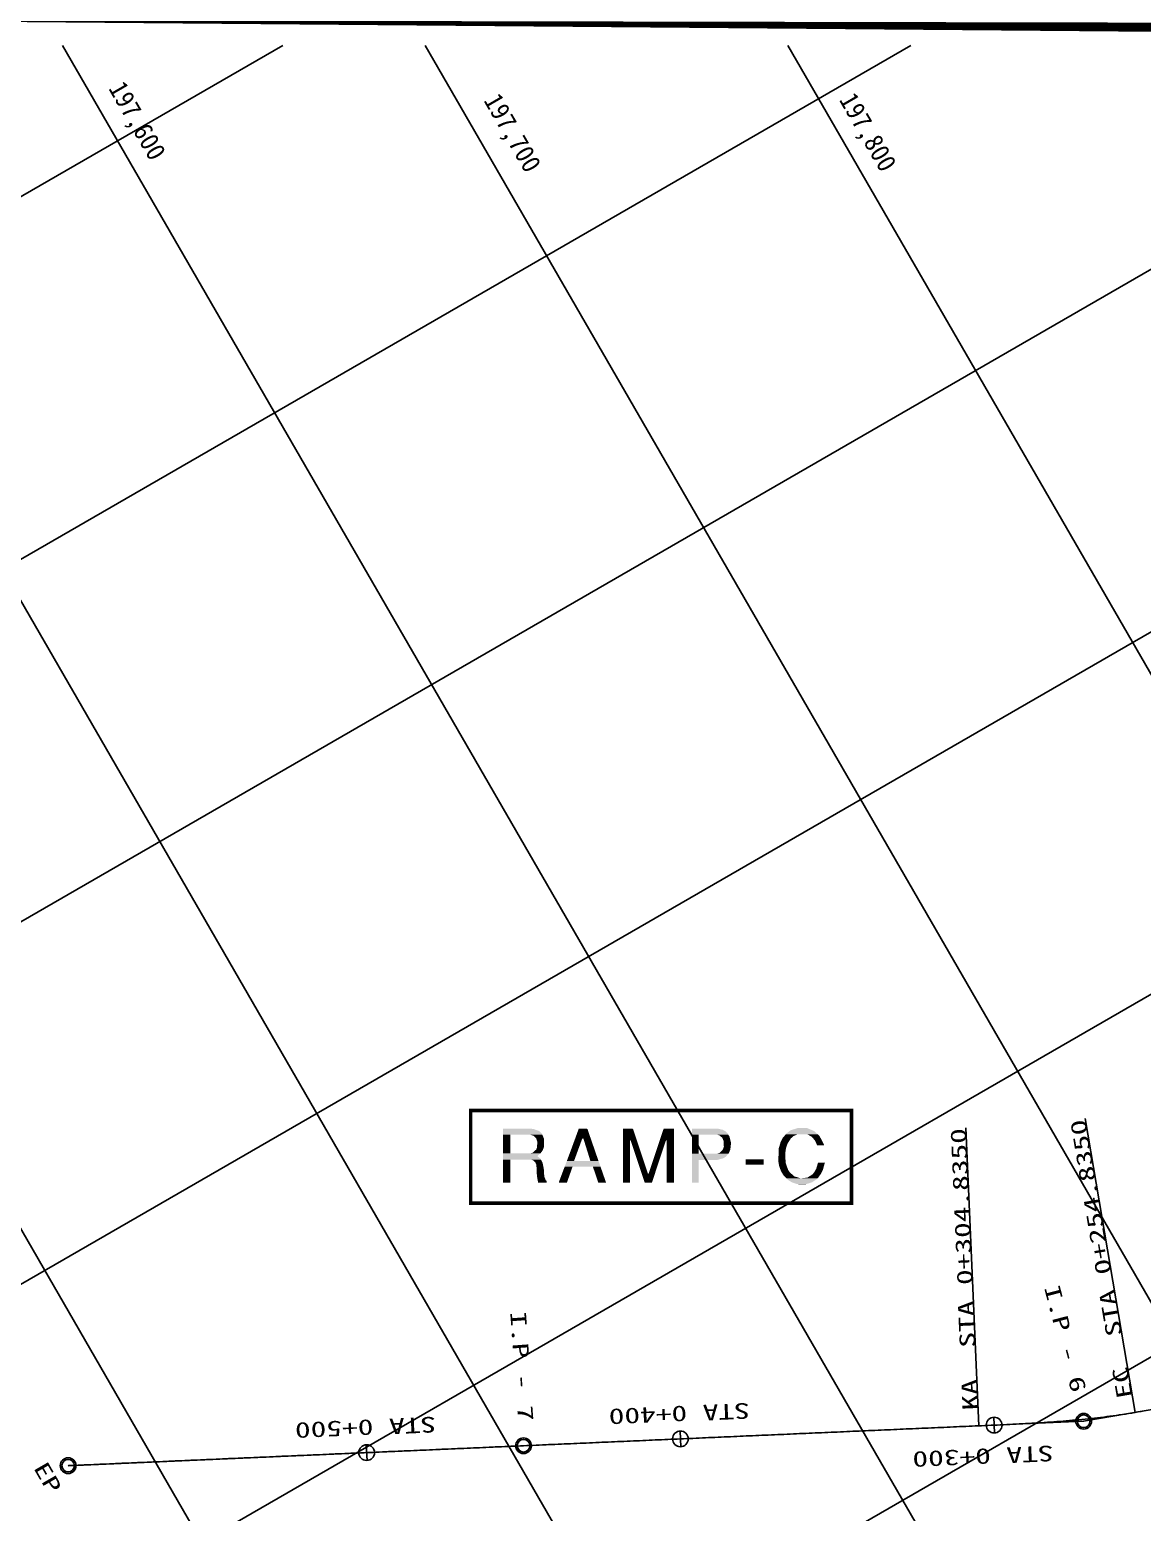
# Model space of a CAD drawing. Header units: feet. Extents: x 229381 to 233586, y 197484 to 200454.
# Drawn here: x 230783.4 to 231137.7, y 199012.5 to 199484.8 of the extents above; entities that cross this region are included whole.
import ezdxf
from ezdxf.enums import TextEntityAlignment as Align

# ---------------------------------------------------------------- set-up
doc = ezdxf.new("R2010")
doc.units = ezdxf.units.FT
doc.header["$LTSCALE"] = 10
doc.header["$MEASUREMENT"] = 0
for name, color, linetype in [('CA-ALGN-CNTL', 2, 'CONTINUOUS'), ('CA-ALGN-STSM', 2, 'CONTINUOUS'), ('CA-ALGN-SUBL', 1, 'CONTINUOUS'), ('CA-ALGN-SUBT', 2, 'CONTINUOUS'), ('CA-ALGN-TEXT', 3, 'CONTINUOUS'), ('CV-GRID-LINE', 1, 'CONTINUOUS'), ('CV-GRID-TEXT', 4, 'CONTINUOUS'), ('CZ-LIN1', 7, 'CONTINUOUS'), ('CZ-TEX1', 6, 'CONTINUOUS')]:
    doc.layers.add(name, color=color, linetype=linetype)
doc.styles.add('HS', font='DotumChe.ttf')
doc.styles.add('RP2', font='DotumChe.ttf')

msp = doc.modelspace()

# ---------------------------------------------------------------- linework, layer by layer
at = {"layer": 'CA-ALGN-CNTL'}
msp.add_lwpolyline([(231138.241272293, 199044.832998244), (231137.2575011702, 199044.6535398116), (231136.2728472907, 199044.4790103589), (231135.4499674637, 199044.3370400276), (231135.2873429748, 199044.309393905), (231134.3010018829, 199044.1446867898), (231133.3138603547, 199043.984806071), (231132.3259833902, 199043.8296391651), (231131.3373713483, 199043.6791054506), (231130.3480928894, 199043.5331060043), (231129.3581633724, 199043.3915342236), (231128.3676277973, 199043.2543121663), (231127.3765065231, 199043.1213245696), (231126.3848445499, 199042.9924934913), (231125.3926572365, 199042.8677123287), (231124.3999859227, 199042.7468894794), (231123.4068509676, 199042.6299096805), (231122.4132750505, 199042.51669365), (231121.4193045113, 199042.4071411251), (231120.4249323884, 199042.3011441636), (231119.4302036818, 199042.1986248231), (231118.4351300903, 199042.0994628408), (231117.4397392934, 199042.0035702744), (231116.44404665, 199041.9108405216), (231115.4480798396, 199041.8211856398), (231114.4518405611, 199041.7345026869), (231113.4553614937, 199041.6506950603), (231112.4586529965, 199041.5696648176), (231111.4617217684, 199041.4913003565), (231110.4646041489, 199041.4155187345), (231109.4672931766, 199041.3422120095), (231108.4698078707, 199041.2712872391), (231107.4721685902, 199041.2026291605), (231106.4743843544, 199041.1361621519), (231105.4764582017, 199041.0717609507), (231104.4784128116, 199041.0093462746), (231103.4802412226, 199040.9488101815), (231102.4819711141, 199040.8900647289), (231101.4835968644, 199040.8329796543), (231100.4851448134, 199040.7774893357), (231099.486599339, 199040.7234808309), (231098.4879844607, 199040.6708525374), (231097.4893018771, 199040.6195015128), (231096.4905619473, 199040.5693298149), (231095.49177003, 199040.5202481617), (231094.4929278243, 199040.4721536107), (231093.4940420287, 199040.4249345596), (231092.4951230023, 199040.378493066), (231091.4961674438, 199040.332734848), (231090.4971943723, 199040.2875669631), (231089.4981881662, 199040.2428764692), (231088.4991678446, 199040.1985704239), (231087.5001437667, 199040.1545508849), (231086.5011039707, 199040.1107185703), (231085.6668693132, 199040.0741753827), (231085.5020551555, 199040.0669618775), (231084.5030150005, 199040.0232101846), (231083.5039698457, 199039.979467152), (231082.504933351, 199039.9357291194), (231081.505893196, 199039.8919774265), (231080.5068480411, 199039.848234394), (231079.5078028861, 199039.8044913614), (231078.5087627313, 199039.7607396685), (231077.5097175763, 199039.7169966359), (231076.5106724214, 199039.6732536033), (231075.5116272665, 199039.6295105707), (231074.5125871114, 199039.5857588779), (231073.5135419566, 199039.5420158452), (231072.5145054619, 199039.4982778126), (231071.515465307, 199039.4545261198), (231070.516420152, 199039.4107830872), (231069.517374997, 199039.3670400546), (231068.5183348421, 199039.3232883618), (231067.5192896872, 199039.2795453292), (231066.5202445323, 199039.2358022966), (231065.5212043773, 199039.1920506037), (231064.5221592223, 199039.1483075711), (231063.5231140674, 199039.1045645385), (231062.5240775727, 199039.0608265059), (231061.5250374178, 199039.017074813), (231060.5259922629, 199038.9733317805), (231059.5269471079, 199038.9295887479), (231058.5279069531, 199038.885837055), (231057.5288617981, 199038.8420940224), (231056.5298166431, 199038.7983509898), (231055.5307764882, 199038.754599297), (231054.5317313333, 199038.7108562643), (231053.5326948387, 199038.6671182318), (231052.5336546837, 199038.6233665389), (231051.5346095287, 199038.5796235063), (231050.5355643739, 199038.5358804737), (231049.5365192189, 199038.4921374411), (231048.5374790639, 199038.4483857483), (231047.538433909, 199038.4046427157), (231046.5393887541, 199038.3608996831), (231045.5403485991, 199038.3171479902), (231044.5413034441, 199038.2734049577), (231043.5422669495, 199038.2296669251), (231042.5432267946, 199038.1859152322), (231041.5441816396, 199038.1421721996), (231040.5451364847, 199038.098429167), (231039.5460963298, 199038.0546774741), (231038.5470511749, 199038.0109344415), (231037.54800602, 199037.9671914089), (231036.548960865, 199037.9234483763), (231035.5499207101, 199037.8796966835), (231034.5508755551, 199037.8359536509), (231033.5518390604, 199037.7922156183), (231032.5527989055, 199037.7484639254), (231031.5537537505, 199037.7047208928), (231030.5547085957, 199037.6609778602), (231029.5556684407, 199037.6172261674), (231028.5566232858, 199037.5734831348), (231027.5575781308, 199037.5297401022), (231026.5585379758, 199037.4859884093), (231025.5594928209, 199037.4422453768), (231024.5604563262, 199037.3985073441), (231023.5614111713, 199037.3547643115), (231022.5623710164, 199037.3110126187), (231021.5633258614, 199037.2672695861), (231020.5642807065, 199037.2235265535), (231019.5652405515, 199037.1797748606), (231018.5661953966, 199037.1360318281), (231017.5671502418, 199037.0922887955), (231016.5681100868, 199037.0485371026), (231015.5690649319, 199037.00479407), (231014.5700284371, 199036.9610560374), (231013.5709882823, 199036.9173043446), (231012.5719431273, 199036.8735613119), (231011.5728979724, 199036.8298182793), (231010.5738528174, 199036.7860752467), (231009.5748126625, 199036.7423235539), (231008.5757675076, 199036.6985805213), (231007.5767223526, 199036.6548374887), (231006.5776821977, 199036.6110857959), (231005.5786370427, 199036.5673427633), (231004.5796005481, 199036.5236047306), (231003.5805603931, 199036.4798530378), (231002.5815152382, 199036.4361100052), (231001.5824700833, 199036.3923669726), (231000.5834299283, 199036.3486152798), (230999.5843847735, 199036.3048722472), (230998.5853396184, 199036.2611292146), (230997.5862944635, 199036.2173861819), (230996.5872543086, 199036.1736344891), (230995.5882178139, 199036.1298964565), (230994.5891726589, 199036.0861534239), (230993.5901325041, 199036.042401731), (230992.5910873491, 199035.9986586985), (230991.5920421942, 199035.9549156658), (230990.5930020392, 199035.911163973), (230989.5939568842, 199035.8674209404), (230988.5949117294, 199035.8236779078), (230987.5958715744, 199035.779926215), (230986.5968264195, 199035.7361831824), (230985.5977899248, 199035.6924451498), (230984.5987447699, 199035.6487021171), (230983.5997046149, 199035.6049504243), (230982.60065946, 199035.5612073917), (230981.6016143051, 199035.5174643591), (230980.6025741501, 199035.4737126663), (230979.6035289952, 199035.4299696337), (230978.6044838402, 199035.3862266011), (230977.6054436854, 199035.3424749082), (230976.6063985304, 199035.2987318757), (230975.6073620357, 199035.254993843), (230974.6083218807, 199035.2112421502), (230973.6092767259, 199035.1674991176), (230972.610231571, 199035.123756085), (230971.611191416, 199035.0800043921), (230970.6121462611, 199035.0362613595), (230969.6131011061, 199034.9925183269), (230968.6140559512, 199034.9487752944), (230967.6150157963, 199034.9050236015), (230966.6159706413, 199034.8612805689), (230965.6169341466, 199034.8175425363), (230964.6178939917, 199034.7737908434), (230963.6188488368, 199034.7300478109), (230962.6198036819, 199034.6863047782), (230961.6207635269, 199034.6425530853), (230960.6217183719, 199034.5988100528), (230959.622673217, 199034.5550670202), (230958.6236330621, 199034.5113153273), (230957.6245879072, 199034.4675722948), (230956.6255514125, 199034.4238342621), (230955.6265062575, 199034.3800912296), (230954.6274661025, 199034.3363395367), (230953.6284209476, 199034.2925965041), (230952.6293757927, 199034.2488534715), (230951.6303356378, 199034.2051017786), (230950.6312904828, 199034.161358746), (230949.6322453279, 199034.1176157135), (230948.633205173, 199034.0738640206), (230947.634160018, 199034.030120988), (230946.6351235234, 199033.9863829554), (230945.6360833684, 199033.9426312625), (230944.6370382135, 199033.8988882299), (230943.6379930586, 199033.8551451974), (230942.6389479036, 199033.8114021647), (230941.6399077487, 199033.7676504719), (230940.6408625937, 199033.7239074393), (230939.6418174388, 199033.6801644067), (230938.6427772839, 199033.6364127138), (230937.643732129, 199033.5926696813), (230936.6446956343, 199033.5489316487), (230935.6456554793, 199033.5051799558), (230934.6466103243, 199033.4614369232), (230933.6475651695, 199033.4176938906), (230932.6485250145, 199033.3739421977), (230931.6494798596, 199033.3301991652), (230930.6504347047, 199033.2864561326), (230929.6513895497, 199033.2427131), (230928.6523493948, 199033.1989614071), (230927.6533129002, 199033.1552233745), (230926.6542677452, 199033.1114803419), (230925.6552275902, 199033.0677286491), (230924.6561824352, 199033.0239856165), (230923.6571372803, 199032.9802425838), (230922.6580971254, 199032.936490891), (230921.6590519705, 199032.8927478584), (230920.6600068155, 199032.8490048258), (230919.6609666605, 199032.8052531329), (230918.6619215057, 199032.7615101004), (230917.662885011, 199032.7177720678), (230916.663839856, 199032.6740290351), (230915.6647997011, 199032.6302773423), (230914.6657545462, 199032.5865343098), (230913.6667093913, 199032.5427912771), (230912.6676692364, 199032.4990395842), (230911.6686240814, 199032.4552965517), (230910.6695789264, 199032.4115535191), (230909.6705387715, 199032.3678018262), (230908.6714936166, 199032.3240587937), (230907.672457122, 199032.280320761), (230906.6734169669, 199032.2365690682), (230905.6743718121, 199032.1928260355), (230904.6753266571, 199032.149083003), (230903.6762815022, 199032.1053399703), (230902.6772413472, 199032.0615882776), (230901.6781961923, 199032.0178452449), (230900.6791510374, 199031.9741022123), (230899.6801108824, 199031.9303505195), (230898.6810657274, 199031.8866074869), (230897.6820292328, 199031.8428694543), (230896.6829890779, 199031.7991177614), (230895.6839439229, 199031.7553747288), (230894.684898768, 199031.7116316962), (230893.6858586131, 199031.6678800034), (230892.6868134582, 199031.6241369708), (230891.6877683032, 199031.5803939382), (230890.6887231483, 199031.5366509056), (230889.6896829933, 199031.4928992128), (230888.6906464986, 199031.4491611801), (230887.6916013437, 199031.4054181476), (230886.6925611888, 199031.3616664546), (230885.6935160338, 199031.3179234221), (230884.694470879, 199031.2741803895), (230883.695430724, 199031.2304286967), (230882.696385569, 199031.186685664), (230881.6973404141, 199031.1429426314), (230880.6983002592, 199031.0991909386), (230879.6992551042, 199031.055447906), (230878.7002186096, 199031.0117098734), (230877.7011734546, 199030.9679668408), (230876.7021332997, 199030.9242151479), (230875.7030881448, 199030.8804721154), (230874.7040429898, 199030.8367290827), (230873.7050028348, 199030.7929773899), (230872.70595768, 199030.7492343573), (230871.706912525, 199030.7054913247), (230870.7078723701, 199030.6617396318), (230869.7088272152, 199030.6179965992), (230868.7097907205, 199030.5742585667), (230867.7107505656, 199030.5305068738), (230866.7117054106, 199030.4867638412), (230865.7126602557, 199030.4430208086), (230864.7136151008, 199030.399277776), (230863.7145749458, 199030.3555260831), (230862.7155297908, 199030.3117830506), (230861.716484636, 199030.268040018), (230860.7174444809, 199030.2242883252), (230859.7184079863, 199030.1805502925), (230858.7193628314, 199030.1368072599), (230857.7203226765, 199030.0930555671), (230856.7212775215, 199030.0493125345), (230855.7222323665, 199030.0055695018), (230854.7231922116, 199029.961817809), (230853.7241470567, 199029.9180747764), (230852.7251019017, 199029.8743317438), (230851.7260617468, 199029.830580051), (230850.7270165919, 199029.7868370184), (230849.7279800972, 199029.7430989858), (230848.7289349423, 199029.6993559532), (230847.7298947874, 199029.6556042603), (230846.7308496324, 199029.6118612277), (230845.7318044774, 199029.5681181952), (230844.7327643225, 199029.5243665023), (230843.7337191676, 199029.4806234697), (230842.7346740127, 199029.4368804371), (230841.7356338577, 199029.3931287442), (230840.7365887028, 199029.3493857116), (230839.7375522081, 199029.305647679), (230838.7385120532, 199029.2618959862), (230837.7394668982, 199029.2181529536), (230836.7404217433, 199029.174409921), (230835.7413765884, 199029.1306668884), (230834.7423364334, 199029.0869151956), (230833.7432912784, 199029.043172163), (230832.7442461236, 199028.9994291303), (230831.7452059686, 199028.9556774375), (230830.7461694739, 199028.9119394049), (230829.747124319, 199028.8681963723), (230828.748084164, 199028.8244446794), (230827.7490390092, 199028.7807016468), (230826.7499938542, 199028.7369586142), (230825.7509536993, 199028.6932069213), (230824.7519085444, 199028.6494638888), (230823.7528633894, 199028.6057208562), (230822.7538182345, 199028.5619778236), (230821.7547780795, 199028.5182261307), (230820.7557415849, 199028.4744880981), (230819.7566964299, 199028.4307450656), (230818.757656275, 199028.3869933727), (230817.75861112, 199028.3432503401), (230816.7595659651, 199028.2995073075), (230815.7605258102, 199028.2557556147), (230814.7614806552, 199028.2120125821), (230813.7624355003, 199028.1682695494), (230812.7633953454, 199028.1245178566), (230811.7643501905, 199028.080774824), (230810.7653136958, 199028.0370367914), (230809.7662685408, 199027.9932937588), (230808.7672283859, 199027.9495420659), (230807.7681832309, 199027.9057990334), (230806.7691380761, 199027.8620560007), (230805.7700979211, 199027.8183043079), (230804.7710527662, 199027.7745612753), (230803.7720076112, 199027.7308182427), (230802.7729674563, 199027.6870665498), (230801.7739223014, 199027.6433235173), (230800.7748858067, 199027.5995854846), (230799.7758456517, 199027.5558337918), (230798.7768004968, 199027.5120907592), (230797.7777553419, 199027.4683477266), (230796.7787101869, 199027.424604694), (230795.7796700319, 199027.3808530012), (230795.6298116918, 199027.3742952604)], dxfattribs=at)
at = {"layer": 'CA-ALGN-STSM', "linetype": 'Continuous'}
for p, q in [((231090.3849126247, 199042.7850446546), (231090.6094761198, 199037.7900892716)), ((231090.3849126247, 199042.7850446546), (231090.6094761198, 199037.7900892716)), ((230990.4836332974, 199038.4087761905), (230990.702365781, 199033.4135604158)), ((230990.4836332974, 199038.4087761905), (230990.702365781, 199033.4135604158)), ((230890.5793680668, 199034.0342594628), (230890.79809189, 199029.0390386881)), ((230890.5793680668, 199034.0342594628), (230890.79809189, 199029.0390386881))]:
    msp.add_line(p, q, dxfattribs=at)
for centre, radius in [((231090.4971943723, 199040.2875669631), 2.5), ((231118.9955872924, 199041.5335424915), 2.5), ((231118.9955872924, 199041.5335424915), 2), ((230990.5930020392, 199035.911163973), 2.5), ((230890.6887231483, 199031.5366509056), 2.5), ((230940.6458181055, 199033.7241242412), 2.5), ((230940.6458181055, 199033.7241242412), 2), ((230795.6298116918, 199027.3742952604), 2.5), ((230795.6298116918, 199027.3742952604), 2)]:
    msp.add_circle(centre, radius, dxfattribs=at)
at = {"layer": 'CA-ALGN-SUBL', "linetype": 'Continuous'}
for p, q in [((231135.4499689219, 199044.3370314695), (231119.4938362195, 199137.9874640023)), ((231085.666869313, 199040.0741753827), (231081.5110800689, 199134.983233499))]:
    msp.add_line(p, q, dxfattribs=at)
at = {"layer": 'CA-ALGN-SUBL'}
for points in [[(231319.402142582, 199182.5519665601), (231293.3328040608, 199161.9544653983), (231276.6542703866, 199140.0552731179), (231256.3080030115, 199113.3403019561), (231199.2744808491, 199055.2114400759), (231118.9955872924, 199041.5335424915), (230940.6458181055, 199033.7241242412)], [(230940.6458181055, 199033.7241242412), (230795.6298116918, 199027.3742952604)]]:
    msp.add_lwpolyline(points, dxfattribs=at)
at = {"layer": 'CV-GRID-LINE'}
for p, q in [((230681.1651818354, 198912.3542918137), (231663.9946339567, 199479.791140565)), ((230681.1651818355, 198796.8842379758), (231863.9946339568, 199479.7911405652)), ((230681.1651818348, 199374.2345071656), (230863.9946339565, 199479.7911405641)), ((230681.1651818349, 199258.7644533276), (231063.9946339565, 199479.7911405643)), ((230681.1651818352, 199027.8243456516), (231463.9946339569, 199479.7911405647)), ((230681.1651818351, 199143.2943994897), (231263.9946339566, 199479.7911405645)), ((230793.8240417393, 199479.791140564), (231439.3480239276, 198361.7108059126)), ((230909.2940955774, 199479.7911405641), (231439.3480239274, 198561.7108059127)), ((231024.7641494152, 199479.7911405643), (231484.5717705514, 198683.3809790509)), ((230681.1651818348, 199474.9220098415), (231424.7641494169, 198186.9708175371)), ((230681.165181835, 199274.9220098415), (231338.1616090383, 198136.9708175369))]:
    msp.add_line(p, q, dxfattribs=at)
at = {"layer": 'CZ-LIN1'}
msp.add_lwpolyline([(232230.1878091142, 199479.7911405656, 10, 10, 0), (230681.1651818347, 199479.7911405639, 10, 10, 0), (230681.1651818362, 198136.9708175362, 10, 10, 0), (231439.3480239278, 198136.970817537, 10, 10, 0), (231439.3480239274, 198493.010723144, 10, 10, 0), (231439.3480239272, 198683.3809790509, 10, 10, 0), (232230.187809115, 198683.3809790517, 0, 0, 0)], format="xyseb", dxfattribs=at)
at = {"layer": 'CZ-LIN1', "const_width": 1.1}
msp.add_lwpolyline([(230923.7851477992, 199140.5011599641), (231045.0647350895, 199140.5011599643), (231045.0647350895, 199110.9839986733), (230923.7851477992, 199110.9839986731)], close=True, dxfattribs=at)
at = {"layer": 'CZ-TEX1'}
for points in [[(230934.1547836102, 199134.7463482132), (230934.1547836103, 199134.6679168406), (230934.1547836102, 199134.7463482132), (230943.6449796887, 199134.6679168407)], [(230934.1547836103, 199134.6679168406), (230934.1547836102, 199133.9620344877), (230943.6449796887, 199134.6679168407), (230945.684195375, 199133.9620344877)], [(230934.1547836102, 199133.9620344877), (230934.1547836103, 199133.1777207622), (230945.684195375, 199133.9620344877), (230946.4685091005, 199133.1777207622)], [(230934.1547836103, 199133.1777207622), (230934.1547836103, 199132.7855638995), (230946.4685091005, 199133.1777207622), (230946.6289369079, 199132.7855638995)], [(230934.1547836103, 199132.7855638995), (230934.1547836102, 199132.3934070367), (230936.4292934142, 199132.7855638995), (230936.4292934142, 199132.3934070368)], [(230934.1547836102, 199132.3934070367), (230934.1547836103, 199131.6875246838), (230936.4292934142, 199132.3934070368), (230936.4292934142, 199131.6875246838)], [(230942.8606659632, 199132.7855638995), (230943.9587051789, 199132.3934070367), (230946.6289369079, 199132.7855638995), (230946.7893647154, 199132.3934070367)], [(230943.9587051789, 199132.3934070367), (230944.6645875319, 199131.6875246838), (230946.7893647154, 199132.3934070367), (230947.0781347689, 199131.6875246838)], [(230958.2046105998, 199134.6679168406), (230957.1462484315, 199131.7659560564), (230960.978313022, 199134.6679168407), (230961.9808085657, 199131.7659560564)], [(230958.2332149828, 199134.7463482132), (230960.978313022, 199134.6679168407), (230958.2332149828, 199134.7463482132), (230958.2046105998, 199134.6679168406)], [(230972.2724306691, 199134.7463482133), (230972.2724306691, 199134.6679168407), (230972.2724306691, 199134.7463482133), (230975.4881169436, 199134.6679168407)], [(230972.2724306691, 199134.6679168407), (230972.2724306691, 199133.7267403701), (230975.4881169436, 199134.6679168407), (230975.8052524935, 199133.7267403701)], [(230972.2724306691, 199133.7267403701), (230972.2724306691, 199131.138505076), (230975.8052524935, 199133.7267403701), (230976.6773752556, 199131.138505076)], [(230984.8998816495, 199133.7267403702), (230984.0371365514, 199131.138505076), (230988.5077247868, 199133.7267403701), (230988.5077247868, 199131.1385050761)], [(230985.2618725997, 199134.6679168407), (230984.8998816495, 199133.7267403702), (230988.5077247868, 199134.6679168407), (230988.5077247868, 199133.7267403701)], [(230985.2920385122, 199134.7463482133), (230985.2618725997, 199134.6679168407), (230988.5077247867, 199134.7463482132), (230988.5077247868, 199134.6679168407)], [(230994.2332149828, 199134.7463482133), (230994.2332149827, 199134.3541913505), (231002.4685091005, 199134.7463482133), (231004.115567924, 199134.3541913506)], [(230994.2332149827, 199134.3541913505), (230994.2332149828, 199133.9620344878), (231004.115567924, 199134.3541913506), (231004.8214502769, 199133.9620344878)], [(230994.2332149828, 199133.9620344878), (230994.2332149828, 199133.0992893897), (231004.8214502769, 199133.9620344878), (231005.6841953749, 199133.0992893898)], [(230994.2332149828, 199133.0992893897), (230994.2332149828, 199132.7855638996), (231005.6841953749, 199133.0992893898), (231005.8672019109, 199132.7855638996)], [(230994.2332149828, 199132.7855638996), (230994.2332149828, 199132.5502697819), (230996.4292934142, 199132.7855638996), (230996.4292934142, 199132.5502697819)], [(230994.2332149828, 199132.5502697819), (230994.2332149828, 199132.1581129192), (230996.4292934142, 199132.5502697819), (230996.4292934142, 199132.1581129192)], [(231002.3900777279, 199132.7855638995), (231003.0959600808, 199132.5502697819), (231005.8672019109, 199132.7855638996), (231006.0044568129, 199132.5502697819)], [(231003.0959600808, 199132.5502697819), (231003.5273326299, 199132.1581129192), (231006.0044568129, 199132.5502697819), (231006.2332149827, 199132.1581129192)], [(231023.5706762831, 199132.2365442918), (231023.1743914534, 199131.7659560565), (231026.4597945035, 199132.2365442918), (231025.9369186865, 199131.7659560564)], [(231023.6367237548, 199132.3149756643), (231023.5706762831, 199132.2365442918), (231026.546940473, 199132.3149756643), (231026.4597945035, 199132.2365442918)], [(231024.0990560561, 199132.8639952721), (231023.6367237548, 199132.3149756643), (231027.7136071396, 199132.8639952721), (231026.546940473, 199132.3149756643)], [(231024.1651035277, 199132.9424266447), (231024.0990560561, 199132.8639952721), (231027.8802738063, 199132.9424266447), (231027.7136071396, 199132.8639952721)], [(231024.297198471, 199133.0992893898), (231024.1651035277, 199132.9424266447), (231029.84105812, 199133.0992893898), (231030.6776594272, 199132.9424266447)], [(231024.4292934142, 199133.2561521349), (231024.297198471, 199133.0992893898), (231033.953102938, 199133.2561521349), (231034.1174353376, 199133.0992893898)], [(231025.3704698848, 199133.9620344878), (231024.4292934142, 199133.2561521349), (231033.2136071397, 199133.9620344878), (231033.953102938, 199133.2561521349)], [(231025.6841953749, 199134.1973286055), (231025.3704698848, 199133.9620344878), (231032.6449796886, 199134.1973286055), (231033.2136071397, 199133.9620344878)], [(231027.8724306691, 199134.9032109584), (231025.6841953749, 199134.1973286055), (231030.9390973357, 199134.9032109584), (231032.6449796886, 199134.1973286055)], [(231028.115567924, 199134.9816423309), (231030.9390973357, 199134.9032109584), (231028.115567924, 199134.9816423309), (231027.8724306691, 199134.9032109584)], [(231029.84105812, 199133.0992893898), (231027.8802738063, 199132.9424266447), (231034.1174353376, 199133.0992893898), (231034.2817677372, 199132.9424266447)], [(231030.6776594272, 199132.9424266447), (231031.0959600809, 199132.8639952721), (231034.2817677372, 199132.9424266447), (231034.363933937, 199132.8639952721)], [(231031.0959600809, 199132.8639952721), (231032.1253718455, 199132.3149756643), (231034.363933937, 199132.8639952721), (231034.9390973357, 199132.3149756643)], [(231032.1253718455, 199132.3149756643), (231032.272430669, 199132.2365442917), (231034.9390973357, 199132.3149756643), (231034.9794334702, 199132.2365442918)], [(231032.272430669, 199132.2365442917), (231032.7116463554, 199131.7659560564), (231034.9794334702, 199132.2365442918), (231035.221450277, 199131.7659560564)], [(230934.1547836103, 199131.6875246838), (230934.1547836103, 199131.4522305662), (230936.4292934142, 199131.6875246838), (230936.4292934142, 199131.4522305662)], [(230934.1547836103, 199131.4522305662), (230934.1547836103, 199130.432622723), (230936.4292934142, 199131.4522305662), (230936.4292934142, 199130.432622723)], [(230934.1547836103, 199130.432622723), (230934.1547836103, 199128.9424266446), (230936.4292934142, 199130.432622723), (230936.4292934142, 199128.9424266446)], [(230934.1547836103, 199128.9424266446), (230934.1547836103, 199128.6287011544), (230936.4292934142, 199128.9424266446), (230936.4292934142, 199128.6287011544)], [(230934.1547836103, 199128.6287011544), (230934.1547836103, 199128.0796815466), (230936.4292934142, 199128.6287011544), (230936.4292934142, 199128.0796815466)], [(230934.1547836103, 199128.0796815466), (230934.1547836103, 199127.7659560564), (230936.4292934142, 199128.0796815466), (230936.4292934142, 199127.7659560563)], [(230934.1547836103, 199127.7659560564), (230934.1547836103, 199127.0600737034), (230936.4292934142, 199127.7659560563), (230936.4292934142, 199127.0600737034)], [(230944.3267293116, 199127.7659560564), (230943.5665483161, 199127.0600737034), (230946.7038032181, 199127.7659560564), (230946.1904342342, 199127.0600737034)], [(230944.6645875318, 199128.0796815466), (230944.3267293116, 199127.7659560564), (230946.8292934142, 199128.0796815466), (230946.7038032181, 199127.7659560564)], [(230944.6645875319, 199131.6875246838), (230944.7381169436, 199131.4522305662), (230947.0781347689, 199131.6875246838), (230947.1743914534, 199131.4522305662)], [(230944.8998816495, 199128.6287011544), (230944.6645875318, 199128.0796815466), (230947.0489012573, 199128.6287011544), (230946.8292934142, 199128.0796815466)], [(230944.7381169436, 199131.4522305662), (230945.0567443945, 199130.432622723), (230947.1743914534, 199131.4522305662), (230947.1743914534, 199130.432622723)], [(230944.9271621268, 199128.9424266446), (230944.8998816495, 199128.6287011544), (230947.1743914534, 199128.9424266446), (230947.0489012573, 199128.6287011544)], [(230945.0567443945, 199130.432622723), (230944.9271621268, 199128.9424266446), (230947.1743914534, 199130.432622723), (230947.1743914534, 199128.9424266446)], [(230955.8018424338, 199128.0796815466), (230955.0341377048, 199126.0404658603), (230958.0620153202, 199128.0796815466), (230957.3164956069, 199126.0404658603)], [(230957.0604352827, 199131.5306619387), (230955.8018424338, 199128.0796815466), (230959.3236640657, 199131.5306619387), (230958.0620153202, 199128.0796815466)], [(230957.1462484315, 199131.7659560564), (230957.0604352827, 199131.5306619387), (230959.409685571, 199131.7659560564), (230959.7234110613, 199131.5306619387)], [(230959.409685571, 199131.7659560564), (230959.3236640657, 199131.5306619387), (230961.9808085657, 199131.7659560564), (230962.0620919881, 199131.5306619387)], [(230959.7234110613, 199131.5306619387), (230960.7970494055, 199128.0796815466), (230962.0620919881, 199131.5306619387), (230963.2542488509, 199128.0796815466)], [(230960.7970494055, 199128.0796815466), (230961.4314720634, 199126.0404658603), (230963.2542488509, 199128.0796815466), (230963.9587051789, 199126.0404658603)], [(230972.2724306691, 199131.138505076), (230972.2724306691, 199131.0600737035), (230976.6773752556, 199131.138505076), (230976.7038032181, 199131.0600737034)], [(230972.2724306691, 199131.0600737035), (230972.2724306691, 199130.9816423309), (230974.546940473, 199131.0600737034), (230974.546940473, 199130.9816423309)], [(230972.2724306691, 199130.9816423309), (230972.2724306691, 199127.4522305662), (230974.546940473, 199130.9816423309), (230974.546940473, 199127.4522305662)], [(230974.7038032181, 199131.0600737034), (230974.7302510065, 199130.9816423309), (230976.7038032181, 199131.0600737034), (230976.7302311806, 199130.9816423309)], [(230974.7302510065, 199130.9816423309), (230975.9204014853, 199127.4522305662), (230976.7302311806, 199130.9816423309), (230977.9194894926, 199127.4522305662)], [(230983.9848489697, 199130.9816423309), (230982.8083783815, 199127.4522305662), (230985.9979208652, 199130.9816423309), (230984.8077703863, 199127.4522305662)], [(230984.0109927606, 199131.0600737035), (230983.9848489697, 199130.9816423309), (230986.1155679239, 199131.0600737035), (230985.9979208652, 199130.9816423309)], [(230984.0371365514, 199131.138505076), (230984.0109927606, 199131.0600737035), (230986.2332149828, 199131.138505076), (230986.2332149828, 199131.0600737035)], [(230986.2332149828, 199131.138505076), (230986.1155679239, 199131.0600737035), (230988.5077247868, 199131.1385050761), (230988.5077247867, 199131.0600737035)], [(230986.2332149828, 199131.0600737035), (230986.2332149828, 199130.9816423309), (230988.5077247867, 199131.0600737035), (230988.5077247868, 199130.9816423309)], [(230986.2332149828, 199130.9816423309), (230986.2332149828, 199127.4522305662), (230988.5077247868, 199130.9816423309), (230988.5077247867, 199127.4522305662)], [(230994.2332149828, 199132.1581129192), (230994.2332149828, 199131.7659560564), (230996.4292934142, 199132.1581129192), (230996.4292934142, 199131.7659560564)], [(230994.2332149828, 199131.7659560564), (230994.2332149828, 199130.8247795858), (230996.4292934142, 199131.7659560564), (230996.4292934142, 199130.8247795858)], [(230994.2332149828, 199130.8247795858), (230994.2332149828, 199130.275759978), (230996.4292934142, 199130.8247795858), (230996.4292934142, 199130.275759978)], [(230994.2332149828, 199130.275759978), (230994.2332149828, 199129.1777207623), (230996.4292934142, 199130.275759978), (230996.4292934142, 199129.1777207623)], [(230994.2332149828, 199129.1777207623), (230994.2332149828, 199129.0208580172), (230996.4292934142, 199129.1777207623), (230996.4292934142, 199129.0208580172)], [(230994.2332149828, 199129.0208580172), (230994.2332149828, 199128.0012501741), (230996.4292934142, 199129.0208580172), (230996.4292934142, 199128.0012501741)], [(230994.2332149828, 199128.0012501741), (230994.2332149828, 199127.9228188015), (230996.4292934142, 199128.0012501741), (230996.4292934142, 199127.9228188015)], [(230994.2332149828, 199127.9228188015), (230994.2332149828, 199127.0600737035), (230996.4292934142, 199127.9228188015), (230996.4292934142, 199127.0600737034)], [(231004.0371365514, 199127.9228188015), (231003.1743914534, 199127.0600737034), (231006.4348956551, 199127.9228188015), (231006.065147756, 199127.0600737035)], [(231003.5273326299, 199132.1581129192), (231003.9587051789, 199131.7659560564), (231006.2332149827, 199132.1581129192), (231006.3312541985, 199131.7659560564)], [(231003.9587051789, 199131.7659560564), (231004.3508620416, 199130.8247795858), (231006.3312541985, 199131.7659560564), (231006.5665483162, 199130.8247795859)], [(231004.0651477559, 199128.001250174), (231004.0371365514, 199127.9228188015), (231006.4685091004, 199128.0012501741), (231006.4348956551, 199127.9228188015)], [(231004.4292934142, 199129.0208580172), (231004.0651477559, 199128.001250174), (231006.6044568129, 199129.0208580172), (231006.4685091004, 199128.0012501741)], [(231004.3508620416, 199130.8247795858), (231004.3747324594, 199130.275759978), (231006.5665483162, 199130.8247795859), (231006.7038032181, 199130.275759978)], [(231004.3747324594, 199130.275759978), (231004.4224732948, 199129.1777207623), (231006.7038032181, 199130.275759978), (231006.6253718456, 199129.1777207623)], [(231004.4224732948, 199129.1777207623), (231004.4292934142, 199129.0208580172), (231006.6253718456, 199129.1777207623), (231006.6044568129, 199129.0208580172)], [(231021.9165298182, 199128.3934070368), (231021.8514169806, 199126.6679168408), (231024.1939992966, 199128.3934070368), (231023.9587051789, 199126.6679168408)], [(231021.9194894926, 199128.4718384093), (231021.9165298182, 199128.3934070368), (231024.2187670984, 199128.4718384094), (231024.1939992966, 199128.3934070368)], [(231022.1939992965, 199129.41301488), (231021.9194894926, 199128.4718384093), (231024.5159807207, 199129.41301488), (231024.2187670984, 199128.4718384094)], [(231022.2397509305, 199129.5698776251), (231022.1939992965, 199129.41301488), (231024.5655163244, 199129.5698776251), (231024.5159807207, 199129.41301488)], [(231022.3312541985, 199129.8836031153), (231022.2397509305, 199129.5698776251), (231024.6645875318, 199129.8836031153), (231024.5655163244, 199129.5698776251)], [(231022.4685091005, 199130.3541913505), (231022.3312541985, 199129.8836031153), (231024.9640527724, 199130.3541913506), (231024.6645875318, 199129.8836031153)], [(231022.8214502769, 199131.0600737035), (231022.4685091005, 199130.3541913505), (231025.4132506335, 199131.0600737035), (231024.9640527724, 199130.3541913506)], [(231023.0959600808, 199131.6090933114), (231022.8214502769, 199131.0600737035), (231025.7626267475, 199131.6090933114), (231025.4132506335, 199131.0600737035)], [(231023.1743914534, 199131.7659560565), (231023.0959600808, 199131.6090933114), (231025.9369186865, 199131.7659560564), (231025.7626267475, 199131.6090933114)], [(231032.7116463554, 199131.7659560564), (231032.8580515841, 199131.6090933114), (231035.221450277, 199131.7659560564), (231035.3021225458, 199131.6090933113)], [(231032.8580515841, 199131.6090933114), (231033.3704698848, 199131.0600737035), (231035.3021225458, 199131.6090933113), (231035.5844754871, 199131.0600737035)], [(231033.3704698848, 199131.0600737035), (231033.7066043385, 199130.3541913506), (231035.5844754871, 199131.0600737035), (231035.9475006971, 199130.3541913506)], [(231033.7066043385, 199130.3541913506), (231033.9306939744, 199129.8836031153), (231035.9475006971, 199130.3541913506), (231036.1895175038, 199129.8836031153)], [(231033.9306939744, 199129.8836031153), (231034.0800870649, 199129.5698776251), (231036.1895175038, 199129.8836031153), (231036.3508620416, 199129.5698776251)], [(231034.0800870649, 199129.5698776251), (231034.1547836103, 199129.41301488), (231036.3508620416, 199129.5698776251), (231036.3508620416, 199129.41301488)], [(230934.1547836103, 199127.0600737034), (230934.1547836103, 199126.9032109583), (230936.4292934142, 199127.0600737034), (230936.4292934142, 199126.9032109583)], [(230934.1547836103, 199126.9032109583), (230934.1547836103, 199126.8247795858), (230936.4292934142, 199126.9032109583), (230936.4292934142, 199126.8247795858)], [(230934.1547836103, 199126.8247795858), (230934.1547836103, 199126.1188972328), (230945.9822345907, 199126.8247795858), (230945.1351757671, 199126.1188972328)], [(230934.1547836103, 199126.1188972328), (230934.1547836103, 199125.8836031152), (230945.1351757671, 199126.1188972328), (230945.1351757671, 199125.8836031152)], [(230934.1547836103, 199125.8836031152), (230934.1547836103, 199125.1777207622), (230945.1351757671, 199125.8836031152), (230945.9979208651, 199125.1777207622)], [(230934.1547836103, 199125.1777207622), (230934.1547836103, 199124.8639952721), (230945.9979208651, 199125.1777207622), (230946.1640108306, 199124.8639952721)], [(230934.1547836103, 199124.8639952721), (230934.1547836103, 199124.6287011544), (230936.4292934142, 199124.8639952721), (230936.4292934142, 199124.6287011544)], [(230934.1547836103, 199124.6287011544), (230934.1547836103, 199123.9228188014), (230936.4292934142, 199124.6287011544), (230936.4292934142, 199123.9228188015)], [(230934.1547836103, 199123.9228188014), (230934.1547836103, 199123.8443874289), (230936.4292934142, 199123.9228188015), (230936.4292934142, 199123.8443874289)], [(230934.1547836103, 199123.8443874289), (230934.1547836103, 199123.1385050759), (230936.4292934142, 199123.8443874289), (230936.4292934142, 199123.138505076)], [(230934.1547836103, 199123.1385050759), (230934.1547836103, 199121.8836031152), (230936.4292934142, 199123.138505076), (230936.4292934142, 199121.8836031152)], [(230942.9913849175, 199126.9032109583), (230942.7038032181, 199126.8247795858), (230946.0763522377, 199126.9032109583), (230945.9822345907, 199126.8247795858)], [(230943.5665483161, 199127.0600737034), (230942.9913849175, 199126.9032109583), (230946.1904342342, 199127.0600737034), (230946.0763522377, 199126.9032109583)], [(230943.0175287083, 199124.8639952721), (230943.7234110613, 199124.6287011544), (230946.1640108306, 199124.8639952721), (230946.2885783046, 199124.6287011544)], [(230943.7234110613, 199124.6287011544), (230944.4292934142, 199123.9228188014), (230946.2885783046, 199124.6287011544), (230946.6622807268, 199123.9228188015)], [(230944.4292934142, 199123.9228188014), (230944.4606659632, 199123.8443874289), (230946.6622807268, 199123.9228188015), (230946.7038032181, 199123.8443874289)], [(230944.4606659632, 199123.8443874289), (230944.7430189044, 199123.138505076), (230946.7038032181, 199123.8443874289), (230946.8449796887, 199123.1385050759)], [(230944.7430189044, 199123.138505076), (230944.7987923248, 199121.8836031152), (230946.8449796887, 199123.1385050759), (230947.0959600808, 199121.8836031152)], [(230954.4435956057, 199124.4718384093), (230953.7644721916, 199122.6679168407), (230964.5055661251, 199124.4718384093), (230965.1344562133, 199122.6679168406)], [(230955.0341377048, 199126.0404658603), (230954.4435956057, 199124.4718384093), (230957.3164956069, 199126.0404658603), (230956.7430189044, 199124.4718384093)], [(230961.4314720634, 199126.0404658603), (230961.9194894926, 199124.4718384093), (230963.9587051789, 199126.0404658603), (230964.5055661251, 199124.4718384093)], [(230972.2724306691, 199127.4522305662), (230972.2724306691, 199127.138505076), (230974.546940473, 199127.4522305662), (230974.546940473, 199127.138505076)], [(230972.2724306691, 199127.138505076), (230972.2724306691, 199126.1188972329), (230974.546940473, 199127.138505076), (230974.546940473, 199126.1188972329)], [(230972.2724306691, 199126.1188972329), (230972.2724306691, 199125.4914462525), (230974.546940473, 199126.1188972329), (230974.546940473, 199125.4914462525)], [(230972.2724306691, 199125.4914462525), (230972.2724306691, 199124.3149756643), (230974.546940473, 199125.4914462525), (230974.546940473, 199124.3149756643)], [(230972.2724306691, 199124.3149756643), (230972.2724306691, 199124.2365442917), (230974.546940473, 199124.3149756643), (230974.546940473, 199124.2365442917)], [(230972.2724306691, 199124.2365442917), (230972.2724306691, 199120.4718384093), (230974.546940473, 199124.2365442917), (230974.546940473, 199120.4718384093)], [(230975.9204014853, 199127.4522305662), (230976.026192639, 199127.138505076), (230977.9194894926, 199127.4522305662), (230978.0229154784, 199127.138505076)], [(230976.026192639, 199127.138505076), (230976.3700138884, 199126.1188972329), (230978.0229154784, 199127.138505076), (230978.3590499322, 199126.1188972329)], [(230976.3700138884, 199126.1188972329), (230976.5815961958, 199125.4914462525), (230978.3590499322, 199126.1188972329), (230978.5659019037, 199125.4914462525)], [(230976.5815961958, 199125.4914462525), (230976.9783130221, 199124.3149756643), (230978.5659019037, 199125.4914462525), (230978.9537493504, 199124.3149756643)], [(230976.9783130221, 199124.3149756643), (230977.0044568129, 199124.2365442917), (230978.9537493504, 199124.3149756643), (230978.9796058469, 199124.2365442917)], [(230977.0044568129, 199124.2365442917), (230978.2593587736, 199120.4718384094), (230978.9796058469, 199124.2365442917), (230980.2207176762, 199120.4718384093)], [(230981.7478631951, 199124.2365442917), (230980.5077247868, 199120.4718384094), (230983.7234110613, 199124.2365442917), (230982.497692867, 199120.4718384094)], [(230981.7736994118, 199124.3149756643), (230981.7478631951, 199124.2365442917), (230983.7498588497, 199124.3149756643), (230983.7234110613, 199124.2365442917)], [(230982.1612426645, 199125.4914462524), (230981.7736994118, 199124.3149756643), (230984.1465756759, 199125.4914462525), (230983.7498588497, 199124.3149756643)], [(230982.3679323992, 199126.1188972328), (230982.1612426645, 199125.4914462524), (230984.3581579833, 199126.1188972329), (230984.1465756759, 199125.4914462525)], [(230982.7038032181, 199127.138505076), (230982.3679323992, 199126.1188972328), (230984.7019792327, 199127.138505076), (230984.3581579833, 199126.1188972329)], [(230982.8083783815, 199127.4522305662), (230982.7038032181, 199127.138505076), (230984.8077703863, 199127.4522305662), (230984.7019792327, 199127.138505076)], [(230986.2332149828, 199127.4522305662), (230986.2332149828, 199127.138505076), (230988.5077247867, 199127.4522305662), (230988.5077247868, 199127.138505076)], [(230986.2332149828, 199127.138505076), (230986.2332149828, 199126.1188972329), (230988.5077247868, 199127.138505076), (230988.5077247867, 199126.1188972329)], [(230986.2332149828, 199126.1188972329), (230986.2332149828, 199125.4914462525), (230988.5077247867, 199126.1188972329), (230988.5077247868, 199125.4914462524)], [(230986.2332149828, 199125.4914462525), (230986.2332149828, 199124.3149756643), (230988.5077247868, 199125.4914462524), (230988.5077247868, 199124.3149756643)], [(230986.2332149828, 199124.3149756643), (230986.2332149828, 199124.2365442917), (230988.5077247868, 199124.3149756643), (230988.5077247867, 199124.2365442917)], [(230986.2332149828, 199124.2365442917), (230986.2332149828, 199120.4718384093), (230988.5077247867, 199124.2365442917), (230988.5077247867, 199120.4718384093)], [(230994.2332149828, 199127.0600737035), (230994.2332149828, 199126.9032109583), (230996.4292934142, 199127.0600737034), (230996.4292934142, 199126.9032109583)], [(230994.2332149828, 199126.9032109583), (230994.2332149828, 199126.7463482133), (230996.4292934142, 199126.9032109583), (230996.4292934142, 199126.7463482133)], [(230994.2332149828, 199126.7463482133), (230994.2332149828, 199126.1188972329), (231005.8619731528, 199126.7463482133), (231005.318182303, 199126.1188972329)], [(230994.2332149828, 199126.1188972329), (230994.2332149828, 199125.7267403702), (231005.318182303, 199126.1188972329), (231004.978313022, 199125.7267403702)], [(230994.2332149828, 199125.7267403702), (230994.2332149828, 199125.2561521349), (231004.978313022, 199125.7267403702), (231004.1939992966, 199125.2561521349)], [(230994.2332149828, 199125.2561521349), (230994.2332149828, 199124.7855638996), (231004.1939992966, 199125.2561521349), (231002.3900777279, 199124.7855638996)], [(230994.2332149828, 199124.7855638996), (230994.2332149828, 199117.4914462525), (230996.4292934142, 199124.7855638996), (230996.4292934142, 199117.4914462525)], [(231002.7038032181, 199126.9032109583), (231002.2332149827, 199126.7463482133), (231005.9979208652, 199126.9032109583), (231005.8619731528, 199126.7463482133)], [(231003.1743914534, 199127.0600737034), (231002.7038032181, 199126.9032109583), (231006.065147756, 199127.0600737035), (231005.9979208652, 199126.9032109583)], [(231011.3312541985, 199124.9424266447), (231011.3312541985, 199123.2953678211), (231017.0567443946, 199124.9424266447), (231017.0567443946, 199123.2953678211)], [(231021.8514169806, 199126.6679168408), (231021.7626267475, 199124.3149756643), (231023.9587051789, 199126.6679168408), (231024.0858911885, 199124.3149756643)], [(231021.7626267475, 199124.3149756643), (231021.8522626019, 199123.844387429), (231024.0858911885, 199124.3149756643), (231024.1113283904, 199123.844387429)], [(231021.8522626019, 199123.844387429), (231021.8672019109, 199123.7659560564), (231024.1113283904, 199123.844387429), (231024.115567924, 199123.7659560564)], [(231021.8672019109, 199123.7659560564), (231022.0763522377, 199122.6679168408), (231024.115567924, 199123.7659560564), (231024.5077247868, 199122.6679168407)], [(231034.3672019109, 199123.7659560564), (231034.046940473, 199122.6679168408), (231036.5645199186, 199123.7659560565), (231036.2616125487, 199122.6679168408)], [(231034.3900777279, 199123.844387429), (231034.3672019109, 199123.7659560564), (231036.5861561593, 199123.844387429), (231036.5645199186, 199123.7659560565)], [(230934.1547836103, 199121.8836031152), (230934.1547836103, 199119.6090933112), (230936.4292934142, 199121.8836031152), (230936.4292934142, 199119.6090933113)], [(230934.1547836103, 199119.6090933112), (230934.1547836103, 199119.4522305662), (230936.4292934142, 199119.6090933113), (230936.4292934142, 199119.4522305662)], [(230934.1547836103, 199119.4522305662), (230934.1547836103, 199118.2757599779), (230936.4292934142, 199119.4522305662), (230936.4292934142, 199118.2757599779)], [(230934.1547836103, 199118.2757599779), (230934.1547836103, 199118.1188972328), (230936.4292934142, 199118.2757599779), (230936.4292934142, 199118.1188972328)], [(230934.1547836103, 199118.1188972328), (230934.1547836103, 199117.569877625), (230936.4292934142, 199118.1188972328), (230936.4292934142, 199117.569877625)], [(230944.7987923248, 199121.8836031152), (230944.8998816495, 199119.6090933112), (230947.0959600808, 199121.8836031152), (230947.2427026489, 199119.6090933112)], [(230944.8998816495, 199119.6090933112), (230944.930047562, 199119.4522305662), (230947.2427026489, 199119.6090933112), (230947.252822826, 199119.4522305662)], [(230944.930047562, 199119.4522305662), (230945.1562919058, 199118.2757599779), (230947.252822826, 199119.4522305662), (230947.7234110613, 199118.2757599779)], [(230945.1562919058, 199118.2757599779), (230945.1864578184, 199118.1188972328), (230947.7234110613, 199118.2757599779), (230947.958705179, 199118.1188972329)], [(230945.1864578184, 199118.1188972328), (230945.2920385122, 199117.569877625), (230947.958705179, 199118.1188972329), (230947.958705179, 199117.569877625)], [(230953.2920385122, 199121.4130148799), (230951.958705179, 199117.8836031152), (230955.8283884369, 199121.4130148799), (230954.5795196585, 199117.8836031152)], [(230953.7644721916, 199122.6679168407), (230953.2920385122, 199121.4130148799), (230956.2724306691, 199122.6679168407), (230955.8283884369, 199121.4130148799)], [(230962.7038032181, 199122.6679168407), (230963.1285392664, 199121.4130148799), (230965.1344562133, 199122.6679168406), (230965.5719449702, 199121.4130148799)], [(230963.1285392664, 199121.4130148799), (230964.3231094021, 199117.8836031152), (230965.5719449702, 199121.4130148799), (230966.8023820992, 199117.8836031152)], [(230972.2724306691, 199120.4718384093), (230972.2724306691, 199120.3149756643), (230974.546940473, 199120.4718384093), (230974.546940473, 199120.3149756643)], [(230972.2724306691, 199120.3149756643), (230972.2724306691, 199119.9228188015), (230974.546940473, 199120.3149756643), (230974.546940473, 199119.9228188015)], [(230972.2724306691, 199119.9228188015), (230972.2724306691, 199117.4914462525), (230974.546940473, 199119.9228188015), (230974.546940473, 199117.4914462524)], [(230978.2593587736, 199120.4718384094), (230978.3116463554, 199120.3149756643), (230980.2207176762, 199120.4718384093), (230980.2724306691, 199120.3149756643)], [(230978.3116463554, 199120.3149756643), (230978.4423653096, 199119.9228188015), (230982.4466212756, 199120.3149756643), (230982.318942297, 199119.9228188015)], [(230978.4423653096, 199119.9228188015), (230979.252822826, 199117.4914462525), (230982.318942297, 199119.9228188015), (230981.5273326298, 199117.4914462525)], [(230980.5077247868, 199120.4718384094), (230980.2724306691, 199120.3149756643), (230982.497692867, 199120.4718384094), (230982.4466212756, 199120.3149756643)], [(230986.2332149828, 199120.4718384093), (230986.2332149828, 199120.3149756643), (230988.5077247867, 199120.4718384093), (230988.5077247868, 199120.3149756643)], [(230986.2332149828, 199120.3149756643), (230986.2332149828, 199119.9228188015), (230988.5077247868, 199120.3149756643), (230988.5077247868, 199119.9228188015)], [(230986.2332149828, 199119.9228188015), (230986.2332149828, 199117.4914462525), (230988.5077247868, 199119.9228188015), (230988.5077247867, 199117.4914462525)], [(231022.0763522377, 199122.6679168408), (231022.3452598007, 199121.9620344878), (231024.5077247868, 199122.6679168407), (231024.759825627, 199121.9620344878)], [(231022.3452598007, 199121.9620344878), (231022.4946528913, 199121.5698776251), (231024.759825627, 199121.9620344878), (231024.8998816495, 199121.5698776251)], [(231022.4946528913, 199121.5698776251), (231022.7038032181, 199121.0208580172), (231024.8998816495, 199121.5698776251), (231025.2658947214, 199121.0208580173)], [(231022.7038032181, 199121.0208580172), (231022.8018424338, 199120.8639952721), (231025.2658947214, 199121.0208580173), (231025.3704698848, 199120.8639952721)], [(231022.8018424338, 199120.8639952721), (231023.1449796887, 199120.3149756643), (231025.3704698848, 199120.8639952721), (231025.9840800347, 199120.3149756643)], [(231023.1449796887, 199120.3149756643), (231023.2430189044, 199120.1581129192), (231025.9840800347, 199120.3149756643), (231026.1593972204, 199120.1581129192)], [(231023.2430189044, 199120.1581129192), (231023.4881169436, 199119.7659560564), (231026.1593972204, 199120.1581129192), (231026.5976901847, 199119.7659560564)], [(231023.4881169436, 199119.7659560564), (231023.7234110613, 199119.5306619388), (231026.5976901847, 199119.7659560564), (231026.8606659632, 199119.5306619388)], [(231023.7234110613, 199119.5306619388), (231024.115567924, 199119.1385050761), (231026.8606659632, 199119.5306619388), (231028.1351757671, 199119.138505076)], [(231024.115567924, 199119.1385050761), (231024.3508620416, 199118.9032109584), (231028.1351757671, 199119.138505076), (231028.8998816495, 199118.9032109584)], [(231024.3508620416, 199118.9032109584), (231024.7430189044, 199118.5110540957), (231034.2332149828, 199118.9032109584), (231033.8410581201, 199118.5110540957)], [(231024.7430189044, 199118.5110540957), (231024.8998816495, 199118.3541913506), (231033.8410581201, 199118.5110540957), (231033.5986338776, 199118.3541913506)], [(231024.8998816495, 199118.3541913506), (231026.0998816495, 199117.6483089976), (231033.5986338776, 199118.3541913506), (231032.5077247867, 199117.6483089976)], [(231031.0175287083, 199119.1385050761), (231028.8998816495, 199118.9032109584), (231034.4685091004, 199119.1385050761), (231034.2332149828, 199118.9032109584)], [(231031.6510128712, 199119.5306619388), (231031.0175287083, 199119.1385050761), (231034.7560907998, 199119.5306619388), (231034.4685091004, 199119.1385050761)], [(231032.0311033689, 199119.7659560565), (231031.6510128712, 199119.5306619388), (231034.9286398194, 199119.7659560565), (231034.7560907998, 199119.5306619388)], [(231032.6645875318, 199120.1581129192), (231032.0311033689, 199119.7659560565), (231035.2162215188, 199120.1581129192), (231034.9286398194, 199119.7659560565)], [(231032.7865918892, 199120.3149756643), (231032.6645875318, 199120.1581129192), (231035.3312541985, 199120.3149756643), (231035.2162215188, 199120.1581129192)], [(231033.2136071397, 199120.8639952721), (231032.7865918892, 199120.3149756643), (231035.6057640024, 199120.8639952721), (231035.3312541985, 199120.3149756643)], [(231033.303242994, 199121.0208580172), (231033.2136071397, 199120.8639952721), (231035.684195375, 199121.0208580173), (231035.6057640024, 199120.8639952721)], [(231033.6169684842, 199121.5698776251), (231033.303242994, 199121.0208580172), (231035.9587051789, 199121.5698776251), (231035.684195375, 199121.0208580173)], [(231033.8410581201, 199121.9620344878), (231033.6169684842, 199121.5698776251), (231036.0668863824, 199121.9620344878), (231035.9587051789, 199121.5698776251)], [(231034.046940473, 199122.6679168408), (231033.8410581201, 199121.9620344878), (231036.2616125487, 199122.6679168408), (231036.0668863824, 199121.9620344878)], [(230934.1547836103, 199117.569877625), (230934.1547836103, 199117.4914462524), (230936.4292934142, 199117.569877625), (230936.4292934142, 199117.4914462524)], [(230945.2920385122, 199117.569877625), (230947.9587051789, 199117.4914462524), (230947.958705179, 199117.569877625), (230947.9587051789, 199117.4914462524)], [(230951.958705179, 199117.8836031152), (230951.9587051789, 199117.569877625), (230954.5795196585, 199117.8836031152), (230954.4685091004, 199117.569877625)], [(230951.9587051789, 199117.569877625), (230951.9587051789, 199117.4914462524), (230954.4685091004, 199117.569877625), (230951.9587051789, 199117.4914462524)], [(230964.3231094021, 199117.8836031152), (230964.4292934142, 199117.569877625), (230966.8023820992, 199117.8836031152), (230966.9117542884, 199117.569877625)], [(230964.4292934142, 199117.569877625), (230966.9390973357, 199117.4914462525), (230966.9117542884, 199117.569877625), (230966.9390973357, 199117.4914462525)], [(231026.0998816495, 199117.6483089976), (231026.2332149828, 199117.569877625), (231032.5077247867, 199117.6483089976), (231032.2626267476, 199117.5698776251)], [(231026.2332149828, 199117.569877625), (231027.7234110613, 199117.0992893898), (231032.2626267476, 199117.5698776251), (231030.7920385122, 199117.0992893898)], [(231027.7234110613, 199117.0992893898), (231028.390077728, 199117.0208580172), (231030.7920385122, 199117.0992893898), (231030.546940473, 199117.0208580172)], [(231028.390077728, 199117.0208580172), (231029.0567443945, 199116.9424266447), (231030.546940473, 199117.0208580172), (231029.0567443945, 199116.9424266447)]]:
    msp.add_solid(points, dxfattribs=at)

# ---------------------------------------------------------------- texts
at = {"layer": 'CA-ALGN-SUBT', "style": 'RP2'}
for s, rotation, width, p, p2 in [('EC  STA 0+254.8350', 99.66918715428184, 1.46679687500893, (231134.6101681971, 199049.266003413), (231119.4938349694, 199137.9874578074)), ('KA  STA 0+304.8350', 92.50721471671962, 1.466796874978584, (231085.4481489305, 199045.069388098), (231081.5110820347, 199134.9832329942)), ('I.P - 6', 284.6304724946821, 1.4667968749994, (231106.3525073386, 199084.1738565232), (231115.1929471357, 199050.3087325135)), ('I.P - 7', 274.1893721242126, 1.466796874999695, (230936.3846787036, 199076.3383812459), (230938.941540794, 199041.4318996666))]:
    msp.add_text(s, height=5, rotation=rotation, dxfattribs=dict(at, width=width)).set_placement(p, p2, align=Align.FIT)
at = {"layer": 'CA-ALGN-TEXT', "style": 'RP2'}
for s, rotation, width, p, p2 in [('STA 0+400', 182.5072147167188, 1.466796874979058, (231012.6121372135, 199047.3853824125), (230967.6552147653, 199045.4168489646)), ('STA 0+500', 182.5072147166753, 1.466796874982807, (230912.707865103, 199043.010863641), (230867.7509426547, 199041.0423301932)), ('STA 0+300', 182.5741865678165, 1.466796874701217, (231109.3174019405, 199033.8314390369), (231064.3628111902, 199031.8103577297)), ('EP', 300.0000000002678, 1.466796875005198, (230784.4695594034, 199026.704420749), (230789.4695594034, 199018.0441667112))]:
    msp.add_text(s, height=5, rotation=rotation, dxfattribs=dict(at, width=width)).set_placement(p, p2, align=Align.FIT)
at = {"layer": 'CV-GRID-TEXT', "style": 'HS'}
for s, p in [('197,600', (230808.3379140918, 199466.0835964694)), ('197,700', (230927.8303507314, 199462.2280037822)), ('197,800', (231040.9940602782, 199462.4621923347))]:
    msp.add_text(s, height=6, rotation=300.0000000000624, dxfattribs=at).set_placement(p)

doc.saveas('drawing.dxf')
